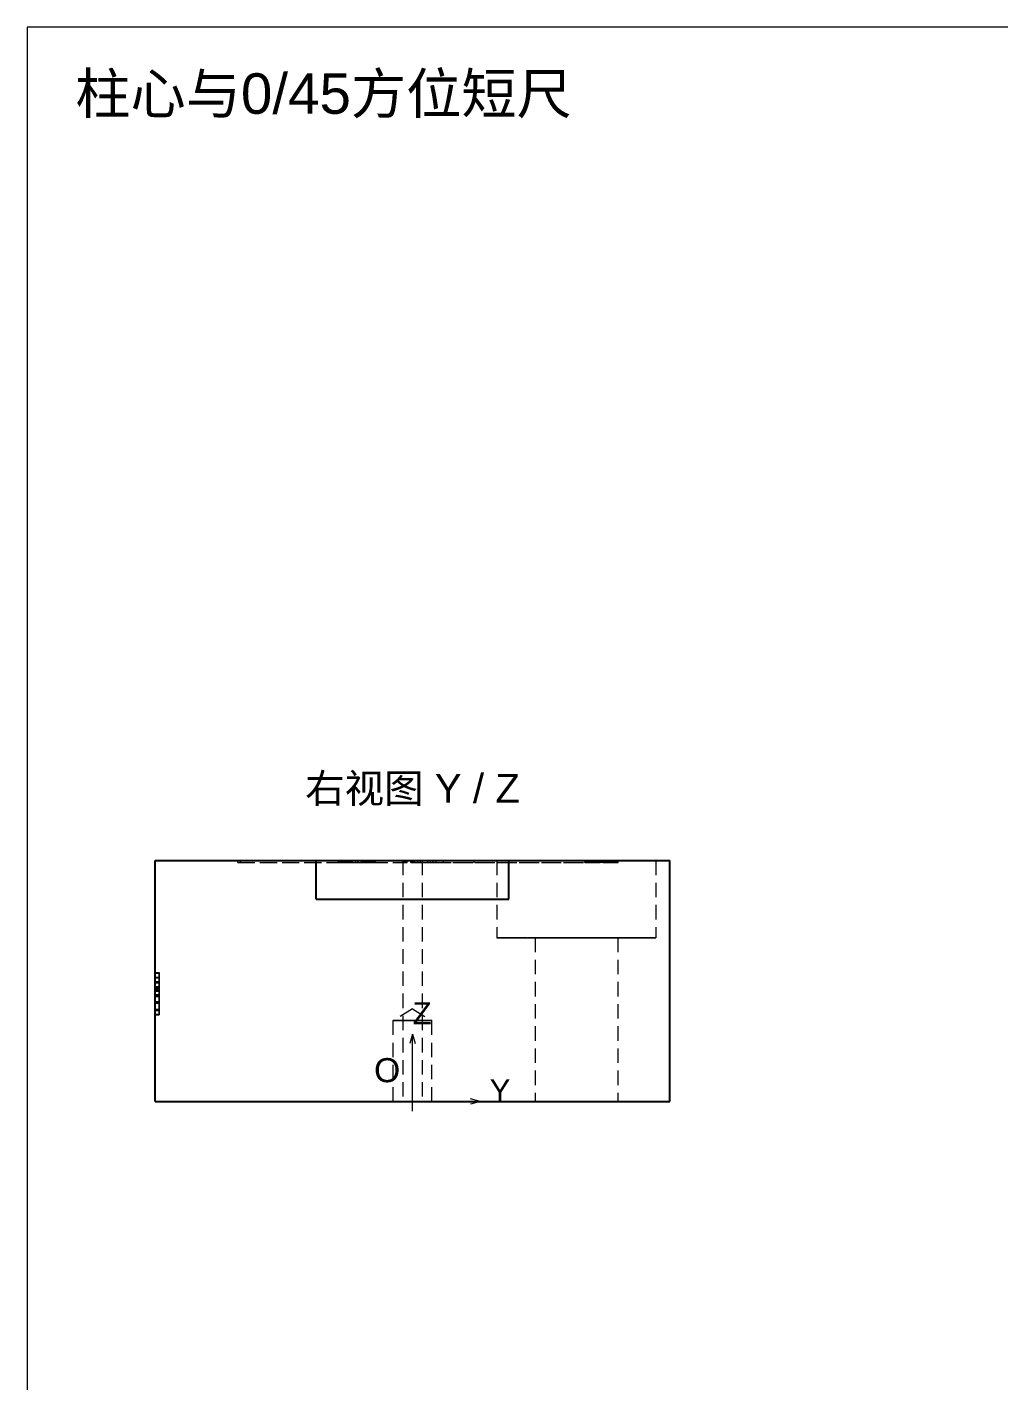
# Paper-space layout '01_三视图' of a CAD drawing. Header units: millimetres. Extents: x 8 to 452, y 8 to 289.
# Drawn here: x 8 to 108.8, y 148.5 to 289 of the extents above; entities that cross this region are included whole.
import ezdxf
from ezdxf.enums import TextEntityAlignment as Align

# ---------------------------------------------------------------- set-up
doc = ezdxf.new("R2010")
doc.units = ezdxf.units.MM
doc.linetypes.add('WP_HIDDEN', pattern=[2.3, 1.5, -0.8])
for name, color, linetype, lineweight in [('ANNOTATIONS', 7, 'CONTINUOUS', 18), ('HIDDEN', 7, 'WP_HIDDEN', 13), ('VISIBLE', 7, 'CONTINUOUS', 25)]:
    doc.layers.add(name, color=color, linetype=linetype, lineweight=lineweight)
doc.styles.add('CJK', font='Arial Unicode.ttf')

psp = doc.layouts.new('01_三视图')

# ---------------------------------------------------------------- linework, layer by layer
at = {"layer": 'ANNOTATIONS'}
for p, q in [((412, 289), (8, 289)), ((8, 289), (8, 8)), ((48, 184.5), (47.72, 183.5)), ((48, 177.5), (48, 184.5)), ((48, 184.5), (48.28, 183.5)), ((48, 176.5), (48, 178.5)), ((47, 177.5), (49, 177.5)), ((48, 177.5), (55, 177.5)), ((55, 177.5), (54, 177.78)), ((55, 177.5), (54, 177.22))]:
    psp.add_line(p, q, dxfattribs=at)
at = {"layer": 'HIDDEN'}
for points in [[(47.17, 202.5), (29.86, 202.5)], [(29.86, 202.5), (30.14, 202.5)], [(29.86, 202.3), (29.86, 202.5)], [(47.45, 202.5), (30.14, 202.5)], [(30.14, 202.3), (30.14, 202.5)], [(40.26, 202.5), (40.54, 202.5)], [(40.26, 202.5), (42.34, 202.5)], [(40.26, 202.5), (44.14, 202.5)], [(40.26, 202.3), (40.26, 202.5)], [(40.54, 202.5), (42.06, 202.5)], [(40.54, 202.3), (40.54, 202.5)], [(40.54, 202.5), (43.86, 202.5)], [(42.06, 202.5), (44.14, 202.5)], [(42.06, 202.5), (42.06, 202.3)], [(42.34, 202.5), (43.86, 202.5)], [(42.34, 202.3), (42.34, 202.5)], [(43.86, 202.5), (44.14, 202.5)], [(43.86, 202.5), (43.86, 202.3)], [(44.14, 202.3), (44.14, 202.5)], [(47.8, 202.5), (47.71, 202.5), (47.61, 202.5), (47.53, 202.5), (47.44, 202.5), (47.36, 202.5), (47.29, 202.5), (47.23, 202.5), (47.17, 202.5), (47.12, 202.5), (47.08, 202.5), (47.04, 202.5), (47.02, 202.5), (47, 202.5), (47, 202.5)], [(47, 202.5), (47, 202.5), (47, 202.5), (47.01, 202.5), (47.01, 202.5), (47.02, 202.5), (47.03, 202.5), (47.04, 202.5), (47.06, 202.5), (47.07, 202.5), (47.09, 202.5), (47.1, 202.5), (47.12, 202.5), (47.14, 202.5), (47.17, 202.5)], [(47, 202.5), (47, 177.5)], [(47.17, 202.3), (47.17, 202.5)], [(47.45, 202.5), (47.47, 202.5), (47.5, 202.5), (47.52, 202.5), (47.54, 202.5), (47.57, 202.5), (47.59, 202.5), (47.62, 202.5), (47.64, 202.5), (47.67, 202.5), (47.69, 202.5), (47.72, 202.5), (47.75, 202.5), (47.77, 202.5), (47.8, 202.5)], [(47.45, 202.3), (47.45, 202.5)], [(47.8, 202.5), (48, 202.5)], [(47.8, 202.3), (47.8, 202.5)], [(48, 202.5), (51.2, 202.5)], [(48, 202.3), (48, 202.5)], [(48.2, 202.5), (48.29, 202.5), (48.39, 202.5), (48.47, 202.5), (48.56, 202.5), (48.64, 202.5), (48.71, 202.5), (48.77, 202.5), (48.83, 202.5), (48.88, 202.5), (48.92, 202.5), (48.96, 202.5), (48.98, 202.5), (49, 202.5), (49, 202.5)], [(48.2, 202.5), (49.87, 202.5)], [(48.2, 202.5), (51.2, 202.5)], [(48.2, 202.5), (54.4, 202.5)], [(48.2, 202.5), (48.2, 202.3)], [(48.55, 202.5), (48.53, 202.5), (48.5, 202.5), (48.48, 202.5), (48.46, 202.5), (48.43, 202.5), (48.41, 202.5), (48.38, 202.5), (48.36, 202.5), (48.33, 202.5), (48.31, 202.5), (48.28, 202.5), (48.25, 202.5), (48.23, 202.5), (48.2, 202.5)], [(48.2, 202.5), (49.57, 202.5)], [(48.55, 202.3), (48.55, 202.5)], [(49.57, 202.5), (48.55, 202.5)], [(49, 202.5), (49, 202.5), (49, 202.5), (48.99, 202.5), (48.99, 202.5), (48.98, 202.5), (48.97, 202.5), (48.96, 202.5), (48.94, 202.5), (48.93, 202.5), (48.91, 202.5), (48.9, 202.5), (48.88, 202.5), (48.86, 202.5), (48.83, 202.5)], [(50.13, 202.5), (48.83, 202.5)], [(48.83, 202.3), (48.83, 202.5)], [(49, 202.5), (49, 177.5)], [(49.57, 202.3), (49.57, 202.5)], [(65.86, 202.5), (49.87, 202.5)], [(49.87, 202.3), (49.87, 202.5)], [(50.13, 202.5), (51.2, 202.5)], [(50.13, 202.3), (50.13, 202.5)], [(50.43, 202.5), (51.2, 202.5)], [(66.14, 202.5), (50.43, 202.5)], [(50.43, 202.3), (50.43, 202.5)], [(51.2, 202.3), (51.2, 202.5)], [(54.4, 202.3), (54.4, 202.5)], [(73.25, 202.5), (73.04, 202.5), (72.43, 202.5), (71.45, 202.5), (70.14, 202.5), (68.58, 202.5), (66.84, 202.5), (65, 202.5), (63.16, 202.5), (61.42, 202.5), (59.86, 202.5), (58.55, 202.5), (57.57, 202.5), (56.96, 202.5), (56.75, 202.5)], [(56.75, 202.5), (56.8, 202.5), (56.96, 202.5), (57.21, 202.5), (57.57, 202.5), (58.01, 202.5), (58.55, 202.5), (59.17, 202.5), (59.86, 202.5), (60.61, 202.5), (61.42, 202.5), (62.28, 202.5), (63.16, 202.5), (64.08, 202.5), (65, 202.5)], [(56.75, 202.5), (56.75, 194.5)], [(65, 202.5), (65.92, 202.5), (66.84, 202.5), (67.72, 202.5), (68.58, 202.5), (69.39, 202.5), (70.14, 202.5), (70.83, 202.5), (71.45, 202.5), (71.99, 202.5), (72.43, 202.5), (72.79, 202.5), (73.04, 202.5), (73.2, 202.5), (73.25, 202.5)], [(65.86, 202.5), (66.14, 202.5)], [(65.86, 202.5), (67.46, 202.5)], [(65.86, 202.5), (69.34, 202.5)], [(65.86, 202.5), (67.74, 202.5)], [(65.86, 202.5), (66.14, 202.5)], [(65.86, 202.3), (65.86, 202.5)], [(65.86, 202.3), (65.86, 202.5)], [(66.14, 202.5), (67.46, 202.5)], [(66.14, 202.3), (66.14, 202.5)], [(66.14, 202.3), (66.14, 202.5)], [(67.46, 202.5), (69.34, 202.5)], [(67.46, 202.3), (67.46, 202.5)], [(67.74, 202.5), (69.34, 202.5)], [(67.74, 202.5), (69.06, 202.5)], [(67.74, 202.5), (67.74, 202.3)], [(69.06, 202.5), (69.34, 202.5)], [(69.06, 202.5), (69.06, 202.3)], [(69.34, 202.3), (69.34, 202.5)], [(73.25, 202.5), (73.25, 194.5)], [(29.86, 202.3), (30.14, 202.3)], [(29.86, 202.3), (47.17, 202.3)], [(30.14, 202.3), (47.45, 202.3)], [(40.26, 202.3), (42.34, 202.3)], [(40.26, 202.3), (40.54, 202.3)], [(44.14, 202.3), (40.26, 202.3)], [(40.54, 202.3), (42.06, 202.3)], [(40.54, 202.3), (43.86, 202.3)], [(44.14, 202.3), (42.06, 202.3)], [(42.34, 202.3), (43.86, 202.3)], [(43.86, 202.3), (44.14, 202.3)], [(47.45, 202.3), (47.42, 202.3), (47.4, 202.3), (47.38, 202.3), (47.36, 202.3), (47.33, 202.3), (47.31, 202.3), (47.29, 202.3), (47.27, 202.3), (47.25, 202.3), (47.23, 202.3), (47.22, 202.3), (47.2, 202.3), (47.18, 202.3), (47.17, 202.3)], [(47.8, 202.3), (48, 202.3)], [(48.2, 202.3), (48.17, 202.3), (48.14, 202.3), (48.11, 202.3), (48.09, 202.3), (48.06, 202.3), (48.03, 202.3), (48, 202.3), (47.97, 202.3), (47.94, 202.3), (47.91, 202.3), (47.89, 202.3), (47.86, 202.3), (47.83, 202.3), (47.8, 202.3)], [(47.8, 202.3), (47.81, 202.3), (47.83, 202.3), (47.84, 202.3), (47.86, 202.3), (47.87, 202.3), (47.89, 202.3), (47.9, 202.3), (47.91, 202.3), (47.93, 202.3), (47.94, 202.3), (47.96, 202.3), (47.97, 202.3), (47.99, 202.3), (48, 202.3)], [(48, 202.3), (51.2, 202.3)], [(48, 202.3), (48.01, 202.3), (48.03, 202.3), (48.04, 202.3), (48.06, 202.3), (48.07, 202.3), (48.09, 202.3), (48.1, 202.3), (48.11, 202.3), (48.13, 202.3), (48.14, 202.3), (48.16, 202.3), (48.17, 202.3), (48.19, 202.3), (48.2, 202.3)], [(48.2, 202.3), (51.2, 202.3)], [(48.2, 202.3), (54.4, 202.3)], [(48.2, 202.3), (49.87, 202.3)], [(48.2, 202.3), (49.57, 202.3)], [(48.55, 202.3), (48.58, 202.3), (48.6, 202.3), (48.62, 202.3), (48.64, 202.3), (48.67, 202.3), (48.69, 202.3), (48.71, 202.3), (48.73, 202.3), (48.75, 202.3), (48.77, 202.3), (48.78, 202.3), (48.8, 202.3), (48.82, 202.3), (48.83, 202.3)], [(48.55, 202.3), (49.57, 202.3)], [(48.83, 202.3), (50.13, 202.3)], [(49.87, 202.3), (65.86, 202.3)], [(50.13, 202.3), (51.2, 202.3)], [(50.43, 202.3), (66.14, 202.3)], [(50.43, 202.3), (51.2, 202.3)], [(65.86, 202.3), (66.14, 202.3)], [(69.34, 202.3), (65.86, 202.3)], [(67.46, 202.3), (65.86, 202.3)], [(65.86, 202.3), (66.14, 202.3)], [(67.74, 202.3), (65.86, 202.3)], [(66.14, 202.3), (67.46, 202.3)], [(69.34, 202.3), (67.46, 202.3)], [(69.34, 202.3), (67.74, 202.3)], [(67.74, 202.3), (69.06, 202.3)], [(69.06, 202.3), (69.34, 202.3)], [(73.25, 194.5), (73.04, 194.5), (72.43, 194.5), (71.45, 194.5), (70.14, 194.5), (68.58, 194.5), (66.84, 194.5), (65, 194.5), (63.16, 194.5), (61.42, 194.5), (59.86, 194.5), (58.55, 194.5), (57.57, 194.5), (56.96, 194.5), (56.75, 194.5)], [(56.75, 194.5), (56.8, 194.5), (56.96, 194.5), (57.21, 194.5), (57.57, 194.5), (58.01, 194.5), (58.55, 194.5), (59.17, 194.5), (59.86, 194.5), (60.61, 194.5), (61.42, 194.5), (62.28, 194.5), (63.16, 194.5), (64.08, 194.5), (65, 194.5)], [(69.3, 194.5), (69.19, 194.5), (68.87, 194.5), (68.36, 194.5), (67.68, 194.5), (66.87, 194.5), (65.96, 194.5), (65, 194.5), (64.04, 194.5), (63.13, 194.5), (62.32, 194.5), (61.64, 194.5), (61.13, 194.5), (60.81, 194.5), (60.7, 194.5)], [(60.7, 194.5), (60.73, 194.5), (60.81, 194.5), (60.94, 194.5), (61.13, 194.5), (61.36, 194.5), (61.64, 194.5), (61.96, 194.5), (62.32, 194.5), (62.71, 194.5), (63.13, 194.5), (63.58, 194.5), (64.04, 194.5), (64.52, 194.5), (65, 194.5)], [(60.7, 194.5), (60.7, 177.5)], [(65, 194.5), (65.92, 194.5), (66.84, 194.5), (67.72, 194.5), (68.58, 194.5), (69.39, 194.5), (70.14, 194.5), (70.83, 194.5), (71.45, 194.5), (71.99, 194.5), (72.43, 194.5), (72.79, 194.5), (73.04, 194.5), (73.2, 194.5), (73.25, 194.5)], [(65, 194.5), (65.48, 194.5), (65.96, 194.5), (66.42, 194.5), (66.87, 194.5), (67.29, 194.5), (67.68, 194.5), (68.04, 194.5), (68.36, 194.5), (68.64, 194.5), (68.87, 194.5), (69.06, 194.5), (69.19, 194.5), (69.27, 194.5), (69.3, 194.5)], [(69.3, 194.5), (69.3, 177.5)], [(21.3, 186.57), (21.3, 190.9)], [(21.3, 190.9), (21.3, 190.32)], [(21.3, 190.9), (21.7, 190.9)], [(21.3, 190.88), (21.3, 186.57)], [(21.3, 190.77), (21.3, 190.85), (21.3, 190.88)], [(21.3, 188.39), (21.3, 190.88)], [(21.3, 190.88), (21.3, 188.4)], [(21.3, 187.08), (21.3, 190.88)], [(21.3, 190.37), (21.3, 190.88)], [(21.3, 190.88), (21.7, 190.88)], [(21.3, 190.32), (21.3, 190.82)], [(21.3, 190.82), (21.3, 188.61)], [(21.3, 190.82), (21.7, 190.82)], [(21.3, 190.36), (21.3, 190.49), (21.3, 190.61), (21.3, 190.7), (21.3, 190.77)], [(21.3, 188.98), (21.3, 190.41)], [(21.3, 190.41), (21.7, 190.41)], [(21.3, 190.41), (21.3, 190.39), (21.3, 190.36), (21.3, 190.3), (21.3, 190.21)], [(21.3, 189.05), (21.3, 190.37)], [(21.3, 190.37), (21.7, 190.37)], [(21.3, 189.71), (21.3, 190.05), (21.3, 190.36)], [(21.3, 189.16), (21.3, 190.32)], [(21.3, 190.32), (21.3, 190.05), (21.3, 189.82)], [(21.3, 190.32), (21.7, 190.32)], [(21.3, 190.21), (21.3, 189.99), (21.3, 189.71)], [(21.3, 189.94), (21.3, 186.57)], [(21.3, 189.58), (21.3, 189.94)], [(21.3, 189.94), (21.7, 189.94)], [(21.3, 189.82), (21.3, 189.31)], [(21.3, 189.82), (21.7, 189.82)], [(21.3, 188.93), (21.3, 189.29), (21.3, 189.71)], [(21.3, 189.71), (21.3, 189.32)], [(21.7, 190.32), (21.7, 190.9)], [(21.7, 190.9), (21.7, 186.57)], [(21.7, 190.88), (21.7, 190.85), (21.7, 190.77)], [(21.7, 186.57), (21.7, 190.88)], [(21.7, 190.88), (21.7, 188.39)], [(21.7, 190.88), (21.7, 188.4)], [(21.7, 190.88), (21.7, 187.08)], [(21.7, 190.88), (21.7, 190.37)], [(21.7, 188.61), (21.7, 190.82)], [(21.7, 190.82), (21.7, 190.32)], [(21.7, 190.77), (21.7, 190.7), (21.7, 190.61), (21.7, 190.49), (21.7, 190.36)], [(21.7, 190.41), (21.7, 188.98)], [(21.7, 190.21), (21.7, 190.3), (21.7, 190.36), (21.7, 190.39), (21.7, 190.41)], [(21.7, 190.37), (21.7, 189.05)], [(21.7, 190.36), (21.7, 190.05), (21.7, 189.71)], [(21.7, 190.32), (21.7, 189.16)], [(21.7, 189.82), (21.7, 190.05), (21.7, 190.32)], [(21.7, 189.71), (21.7, 189.99), (21.7, 190.21)], [(21.7, 186.57), (21.7, 189.94)], [(21.7, 189.94), (21.7, 189.58)], [(21.7, 189.31), (21.7, 189.82)], [(21.7, 189.71), (21.7, 189.28), (21.7, 188.93)], [(21.7, 189.32), (21.7, 189.71)], [(21.3, 189.31), (21.3, 189.42), (21.3, 189.58)], [(21.3, 189.04), (21.3, 189.21), (21.3, 189.33), (21.3, 189.41), (21.3, 189.43)], [(21.3, 189.43), (21.3, 189.41), (21.3, 189.36), (21.3, 189.28), (21.3, 189.16)], [(21.3, 189.43), (21.7, 189.43)], [(21.3, 189.32), (21.3, 189.17), (21.3, 189.06)], [(21.3, 189.31), (21.7, 189.31)], [(21.3, 189.16), (21.7, 189.16)], [(21.3, 189.06), (21.3, 189), (21.3, 188.98)], [(21.3, 188.55), (21.3, 189.05)], [(21.3, 189.05), (21.7, 189.05)], [(21.3, 188.03), (21.3, 188.32), (21.3, 188.59), (21.3, 188.83), (21.3, 189.04)], [(21.3, 188.98), (21.7, 188.98)], [(21.3, 188.85), (21.3, 188.93), (21.3, 188.96)], [(21.3, 188.96), (21.3, 188.95), (21.3, 188.9), (21.3, 188.82), (21.3, 188.7)], [(21.3, 188.96), (21.7, 188.96)], [(21.3, 188.53), (21.3, 188.59), (21.3, 188.67), (21.3, 188.79), (21.3, 188.93)], [(21.3, 188.55), (21.3, 188.71), (21.3, 188.85)], [(21.3, 188.7), (21.3, 188.56), (21.3, 188.39), (21.3, 188.2), (21.3, 187.99)], [(21.3, 188.61), (21.3, 188.55)], [(21.3, 188.61), (21.7, 188.61)], [(21.3, 187.08), (21.3, 188.55)], [(21.3, 188.55), (21.7, 188.55)], [(21.3, 188.55), (21.7, 188.55)], [(21.3, 188.32), (21.3, 188.53)], [(21.3, 188.53), (21.7, 188.53)], [(21.3, 186.57), (21.3, 188.49)], [(21.3, 188.49), (21.3, 188.47)], [(21.3, 188.49), (21.7, 188.49)], [(21.3, 188.47), (21.3, 188.42), (21.3, 188.35)], [(21.3, 188.47), (21.7, 188.47)], [(21.3, 188.4), (21.3, 187.87)], [(21.3, 188.4), (21.3, 188.05), (21.3, 187.74), (21.3, 187.49), (21.3, 187.3)], [(21.3, 187.57), (21.3, 187.73), (21.3, 187.92), (21.3, 188.14), (21.3, 188.4)], [(21.3, 188.4), (21.7, 188.4)], [(21.3, 188.39), (21.3, 188.08), (21.3, 187.8), (21.3, 187.54), (21.3, 187.31)], [(21.3, 187.36), (21.3, 187.58), (21.3, 187.82), (21.3, 188.1), (21.3, 188.39)], [(21.3, 188.35), (21.3, 188.24), (21.3, 188.06)], [(21.3, 187.75), (21.3, 188.06), (21.3, 188.32)], [(21.7, 189.58), (21.7, 189.42), (21.7, 189.31)], [(21.7, 189.16), (21.7, 189.28), (21.7, 189.36), (21.7, 189.41), (21.7, 189.43)], [(21.7, 189.43), (21.7, 189.41), (21.7, 189.33), (21.7, 189.21), (21.7, 189.04)], [(21.7, 189.06), (21.7, 189.17), (21.7, 189.32)], [(21.7, 188.98), (21.7, 189), (21.7, 189.06)], [(21.7, 189.05), (21.7, 188.55)], [(21.7, 189.04), (21.7, 188.83), (21.7, 188.59), (21.7, 188.33), (21.7, 188.03)], [(21.7, 188.7), (21.7, 188.82), (21.7, 188.9), (21.7, 188.95), (21.7, 188.96)], [(21.7, 188.96), (21.7, 188.93), (21.7, 188.85)], [(21.7, 188.93), (21.7, 188.79), (21.7, 188.68), (21.7, 188.59), (21.7, 188.53)], [(21.7, 188.85), (21.7, 188.71), (21.7, 188.55)], [(21.7, 187.99), (21.7, 188.2), (21.7, 188.39), (21.7, 188.56), (21.7, 188.7)], [(21.7, 188.55), (21.7, 188.61)], [(21.7, 188.55), (21.7, 187.08)], [(21.7, 188.53), (21.7, 188.32)], [(21.7, 188.47), (21.7, 188.49)], [(21.7, 188.49), (21.7, 186.57)], [(21.7, 188.35), (21.7, 188.42), (21.7, 188.47)], [(21.7, 188.4), (21.7, 187.87)], [(21.7, 188.4), (21.7, 188.13), (21.7, 187.91), (21.7, 187.72), (21.7, 187.57)], [(21.7, 187.3), (21.7, 187.47), (21.7, 187.72), (21.7, 188.02), (21.7, 188.4)], [(21.7, 188.39), (21.7, 188.08), (21.7, 187.81), (21.7, 187.57), (21.7, 187.36)], [(21.7, 187.31), (21.7, 187.53), (21.7, 187.78), (21.7, 188.07), (21.7, 188.39)], [(21.7, 188.06), (21.7, 188.24), (21.7, 188.35)], [(21.7, 188.32), (21.7, 188.06), (21.7, 187.75)], [(21.3, 188.06), (21.3, 187.95), (21.3, 187.81), (21.3, 187.47)], [(21.3, 187.02), (21.3, 187.25), (21.3, 187.49), (21.3, 188.03)], [(21.3, 187.99), (21.3, 187.76), (21.3, 187.56), (21.3, 187.38), (21.3, 187.22)], [(21.3, 187.87), (21.7, 187.87)], [(21.3, 187.14), (21.3, 187.26), (21.3, 187.4), (21.3, 187.56), (21.3, 187.75)], [(21.3, 187.75), (21.3, 187.7)], [(21.3, 186.57), (21.3, 187.75)], [(21.3, 187.75), (21.7, 187.75)], [(21.3, 187.7), (21.3, 187.45), (21.3, 187.21), (21.3, 187.01), (21.3, 186.83)], [(21.3, 187.7), (21.7, 187.7)], [(21.3, 187.16), (21.3, 187.33), (21.3, 187.57)], [(21.3, 187.47), (21.3, 186.57)], [(21.3, 186.74), (21.3, 187.01), (21.3, 187.36)], [(21.3, 187.31), (21.3, 187.13), (21.3, 186.96), (21.3, 186.82), (21.3, 186.71)], [(21.3, 187.3), (21.3, 187.17), (21.3, 187.08), (21.3, 187.03), (21.3, 187.01)], [(21.3, 187.22), (21.3, 187.1), (21.3, 187.01), (21.3, 186.95), (21.3, 186.94)], [(21.3, 187.01), (21.3, 187.05), (21.3, 187.16)], [(21.3, 186.94), (21.3, 186.95), (21.3, 186.99), (21.3, 187.05), (21.3, 187.14)], [(21.3, 186.57), (21.3, 187.08)], [(21.3, 187.08), (21.7, 187.08)], [(21.3, 186.5), (21.3, 186.53), (21.3, 186.63), (21.3, 186.79), (21.3, 187.02)], [(21.3, 187.01), (21.7, 187.01)], [(21.3, 186.94), (21.7, 186.94)], [(21.7, 187.47), (21.7, 187.65), (21.7, 187.81), (21.7, 187.95), (21.7, 188.06)], [(21.7, 188.03), (21.7, 187.49), (21.7, 187.02)], [(21.7, 187.22), (21.7, 187.38), (21.7, 187.56), (21.7, 187.76), (21.7, 187.99)], [(21.7, 187.7), (21.7, 187.75)], [(21.7, 187.75), (21.7, 187.56), (21.7, 187.39), (21.7, 187.25), (21.7, 187.14)], [(21.7, 187.75), (21.7, 186.57)], [(21.7, 186.83), (21.7, 187.01), (21.7, 187.21), (21.7, 187.44), (21.7, 187.7)], [(21.7, 187.57), (21.7, 187.33), (21.7, 187.16)], [(21.7, 186.57), (21.7, 187.47)], [(21.7, 187.36), (21.7, 187.01), (21.7, 186.74)], [(21.7, 186.71), (21.7, 186.82), (21.7, 186.96), (21.7, 187.13), (21.7, 187.31)], [(21.7, 187.01), (21.7, 187.03), (21.7, 187.09), (21.7, 187.17), (21.7, 187.3)], [(21.7, 186.94), (21.7, 186.95), (21.7, 187.01), (21.7, 187.1), (21.7, 187.22)], [(21.7, 187.16), (21.7, 187.05), (21.7, 187.01)], [(21.7, 187.14), (21.7, 187.05), (21.7, 186.99), (21.7, 186.95), (21.7, 186.94)], [(21.7, 187.08), (21.7, 186.57)], [(21.7, 187.02), (21.7, 186.79), (21.7, 186.63), (21.7, 186.53), (21.7, 186.5)], [(48, 187.11), (45.99, 185.9)], [(48, 187.11), (50.01, 185.9)], [(21.3, 186.83), (21.3, 186.68), (21.3, 186.58), (21.3, 186.52), (21.3, 186.5)], [(21.3, 186.5), (21.3, 186.51), (21.3, 186.56), (21.3, 186.63), (21.3, 186.74)], [(21.3, 186.71), (21.3, 186.62), (21.3, 186.55), (21.3, 186.51), (21.3, 186.5)], [(21.3, 186.57), (21.7, 186.57)], [(21.3, 186.5), (21.7, 186.5)], [(21.7, 186.5), (21.7, 186.52), (21.7, 186.58), (21.7, 186.69), (21.7, 186.83)], [(21.7, 186.74), (21.7, 186.63), (21.7, 186.56), (21.7, 186.51), (21.7, 186.5)], [(21.7, 186.5), (21.7, 186.51), (21.7, 186.55), (21.7, 186.62), (21.7, 186.71)], [(50.01, 185.9), (49.96, 185.9), (49.81, 185.9), (49.57, 185.9), (49.25, 185.9), (48.87, 185.9), (48.45, 185.9), (48, 185.9), (47.55, 185.9), (47.13, 185.9), (46.75, 185.9), (46.43, 185.9), (46.19, 185.9), (46.04, 185.9), (45.99, 185.9)], [(45.99, 185.9), (46, 185.9), (46.04, 185.9), (46.1, 185.9), (46.19, 185.9), (46.3, 185.9), (46.43, 185.9), (46.58, 185.9), (46.75, 185.9), (46.93, 185.9), (47.13, 185.9), (47.34, 185.9), (47.55, 185.9), (47.77, 185.9), (48, 185.9)], [(45.99, 177.5), (45.99, 185.9)], [(48, 185.9), (48.23, 185.9), (48.45, 185.9), (48.66, 185.9), (48.87, 185.9), (49.07, 185.9), (49.25, 185.9), (49.42, 185.9), (49.57, 185.9), (49.7, 185.9), (49.81, 185.9), (49.9, 185.9), (49.96, 185.9), (50, 185.9), (50.01, 185.9)], [(50.01, 177.5), (50.01, 185.9)], [(50.01, 177.5), (49.96, 177.5), (49.81, 177.5), (49.57, 177.5), (49.25, 177.5), (48.87, 177.5), (48.45, 177.5), (48, 177.5), (47.55, 177.5), (47.13, 177.5), (46.75, 177.5), (46.43, 177.5), (46.19, 177.5), (46.04, 177.5), (45.99, 177.5)], [(45.99, 177.5), (46, 177.5), (46.04, 177.5), (46.1, 177.5), (46.19, 177.5), (46.3, 177.5), (46.43, 177.5), (46.58, 177.5), (46.75, 177.5), (46.93, 177.5), (47.13, 177.5), (47.34, 177.5), (47.55, 177.5), (47.77, 177.5), (48, 177.5)], [(49, 177.5), (48.97, 177.5), (48.9, 177.5), (48.78, 177.5), (48.62, 177.5), (48.43, 177.5), (48.22, 177.5), (48, 177.5), (47.78, 177.5), (47.57, 177.5), (47.38, 177.5), (47.22, 177.5), (47.1, 177.5), (47.03, 177.5), (47, 177.5)], [(47, 177.5), (47.01, 177.5), (47.03, 177.5), (47.06, 177.5), (47.1, 177.5), (47.15, 177.5), (47.22, 177.5), (47.29, 177.5), (47.38, 177.5), (47.47, 177.5), (47.57, 177.5), (47.67, 177.5), (47.78, 177.5), (47.89, 177.5), (48, 177.5)], [(48, 177.5), (48.23, 177.5), (48.45, 177.5), (48.66, 177.5), (48.87, 177.5), (49.07, 177.5), (49.25, 177.5), (49.42, 177.5), (49.57, 177.5), (49.7, 177.5), (49.81, 177.5), (49.9, 177.5), (49.96, 177.5), (50, 177.5), (50.01, 177.5)], [(48, 177.5), (48.11, 177.5), (48.22, 177.5), (48.33, 177.5), (48.43, 177.5), (48.53, 177.5), (48.62, 177.5), (48.71, 177.5), (48.78, 177.5), (48.85, 177.5), (48.9, 177.5), (48.94, 177.5), (48.97, 177.5), (48.99, 177.5), (49, 177.5)], [(69.3, 177.5), (69.19, 177.5), (68.87, 177.5), (68.36, 177.5), (67.68, 177.5), (66.87, 177.5), (65.96, 177.5), (65, 177.5), (64.04, 177.5), (63.13, 177.5), (62.32, 177.5), (61.64, 177.5), (61.13, 177.5), (60.81, 177.5), (60.7, 177.5)], [(60.7, 177.5), (60.73, 177.5), (60.81, 177.5), (60.94, 177.5), (61.13, 177.5), (61.36, 177.5), (61.64, 177.5), (61.96, 177.5), (62.32, 177.5), (62.71, 177.5), (63.13, 177.5), (63.58, 177.5), (64.04, 177.5), (64.52, 177.5), (65, 177.5)], [(65, 177.5), (65.48, 177.5), (65.96, 177.5), (66.42, 177.5), (66.87, 177.5), (67.29, 177.5), (67.68, 177.5), (68.04, 177.5), (68.36, 177.5), (68.64, 177.5), (68.87, 177.5), (69.06, 177.5), (69.19, 177.5), (69.27, 177.5), (69.3, 177.5)]]:
    psp.add_lwpolyline(points, dxfattribs=at)
at = {"layer": 'VISIBLE'}
for points in [[(21.3, 202.5), (38, 202.5)], [(21.3, 177.5), (21.3, 202.5)], [(38, 202.5), (58, 202.5)], [(38, 198.5), (38, 202.5)], [(58, 202.5), (74.7, 202.5)], [(58, 198.5), (58, 202.5)], [(74.7, 177.5), (74.7, 202.5)], [(38, 198.5), (58, 198.5)], [(21.3, 177.5), (74.7, 177.5)]]:
    psp.add_lwpolyline(points, dxfattribs=at)

# ---------------------------------------------------------------- texts
at = {"layer": 'ANNOTATIONS', "style": 'CJK'}
for s, height, p in [('柱心与0/45方位短尺', 4.2, (13, 280)), ('Z', 2.3, (48, 185.5)), ('O', 2.5, (44, 179.5)), ('Y', 2.3, (56, 177.5))]:
    psp.add_text(s, height=height, dxfattribs=at).set_placement(p)
psp.add_text('右视图 Y / Z', height=3, dxfattribs=at).set_placement((48, 208.5), align=Align.CENTER)

doc.saveas('drawing.dxf')
